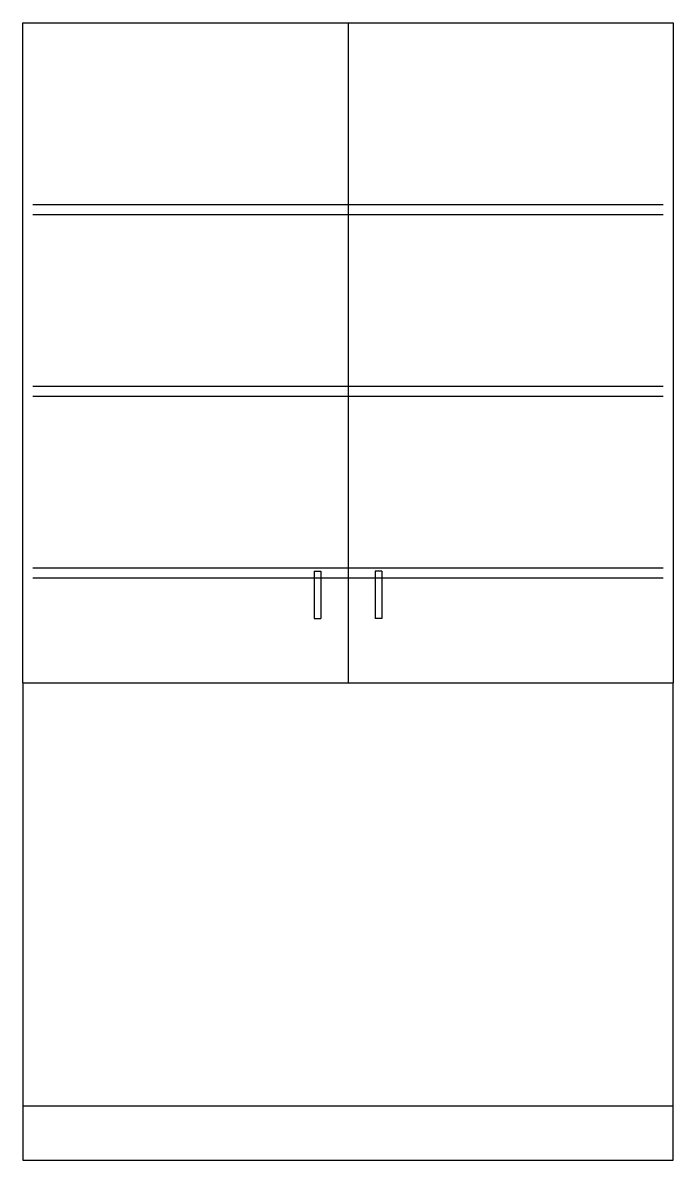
# Model space of a CAD drawing. Extents: x 0 to 48, y 0 to 84.
import ezdxf

# ---------------------------------------------------------------- set-up
doc = ezdxf.new("R2010")
doc.units = 0
doc.header["$LTSCALE"] = 3
doc.linetypes.add('HIDDEN', pattern=[0])
doc.layers.get('0').update_dxf_attribs({"linetype": 'CONTINUOUS'})
doc.layers.add('HID', color=7, linetype='HIDDEN')

msp = doc.modelspace()

# ---------------------------------------------------------------- linework, layer by layer
at = {"color": 0}
for p, q in [((0, 84), (48, 84)), ((0, 35.25), (0, 84)), ((24, 84), (24, 35.25)), ((48, 84), (48, 35.25)), ((21.5, 43.5), (21.5, 40)), ((21.5, 43.5), (22, 43.5)), ((22, 43.5), (22, 40)), ((26, 43.5), (26, 40)), ((26.5, 43.5), (26, 43.5)), ((26.5, 43.5), (26.5, 40)), ((21.5, 40), (22, 40)), ((26.5, 40), (26, 40)), ((0, 35.25), (48, 35.25))]:
    msp.add_line(p, q, dxfattribs=at)
at = {"layer": 'HID', "color": 0}
for p, q in [((0.75, 70.586), (47.25, 70.586)), ((0.75, 69.836), (47.25, 69.836)), ((0.75, 57.164), (47.25, 57.164)), ((0.75, 56.414), (47.25, 56.414)), ((0.75, 43.75), (47.25, 43.75)), ((0.75, 43), (47.25, 43)), ((0, 35.25), (0, 4)), ((48, 4), (48, 35.25)), ((48, 4), (0, 4)), ((0, 4), (0, 0)), ((48, 0), (48, 4)), ((0, 0), (48, 0))]:
    msp.add_line(p, q, dxfattribs=at)

doc.saveas('drawing.dxf')
